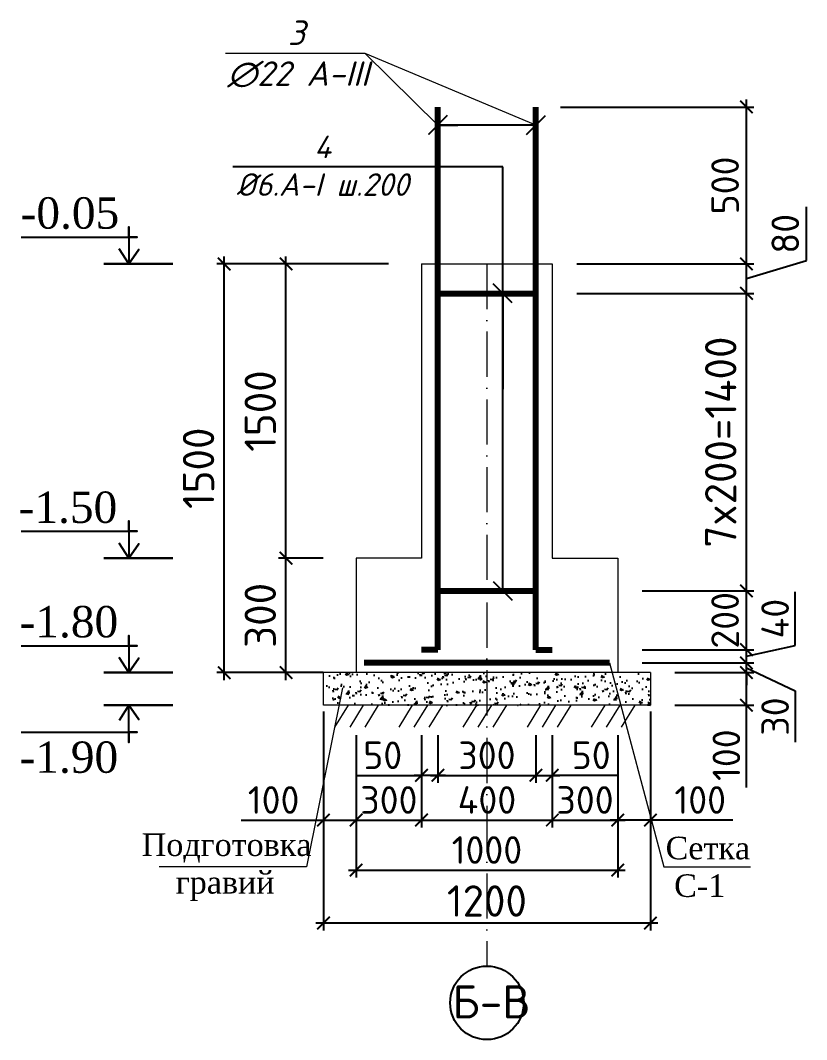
# Model space of a CAD drawing. Header units: millimetres. Extents: x 572274 to 2241483, y -888675 to -304135.
# Drawn here: x 1106080 to 1112351, y -630628 to -622499 of the extents above; entities that cross this region are included whole.
import ezdxf

# ---------------------------------------------------------------- set-up
doc = ezdxf.new("R2010")
doc.units = ezdxf.units.MM
doc.linetypes.add('ACAD_ISO10W100', pattern=[18, 12, -3, 0, -3])
doc.layers.add('Layer7', color=7, linetype='Continuous')
for name, color, linetype, lineweight in [('Линия', 7, 'Continuous', 0), ('Маналит', 252, 'Continuous', 15), ('план', 7, 'Continuous', 40), ('Размер', 150, 'Continuous', 5), ('Размерные линии', 5, 'Continuous', 9)]:
    doc.layers.add(name, color=color, linetype=linetype, lineweight=lineweight)
doc.styles.get("Standard").update_dxf_attribs({"font": 'isocpeur.ttf'})
doc.styles.add('WMF-Times New Roman0', font='times.ttf')
doc.styles.add('стиль1', font='isocpeui.ttf', dxfattribs={"height": 300})
doc.dimstyles.new('1', dxfattribs={"dimtxt": 250, "dimasz": 150, "dimexe": 100, "dimexo": 600, "dimgap": 100, "dimtad": 1, "dimdec": 0, "dimzin": 0, "dimdsep": 46, "dimtxsty": 'Standard', "dimblk": 'OBLIQUE', "dimcen": 100, "dimdle": 100, "dimadec": 0, "dimazin": 0, "dimtfac": 1, "dimtdec": 0, "dimtofl": 0, "dimtmove": 0, "dimatfit": 3, "dimldrblk": 'OBLIQUE', "dimfxl": 0.18, "dimtolj": 1, "dimtzin": 0, "dimarcsym": 1})
doc.dimstyles.new('Copy(2) of ISO-25', dxfattribs={"dimtxt": 300, "dimasz": 180, "dimexe": 60, "dimexo": 0, "dimgap": 80, "dimtad": 1, "dimtxsty": 'Standard', "dimblk": 'ARCHTICK', "dimcen": 150, "dimdle": 60, "dimazin": 0, "dimtfac": 1, "dimtmove": 0, "dimatfit": 3, "dimfxl": 60, "dimarcsym": 0})

# ---------------------------------------------------------------- blocks, each defined once
blk = doc.blocks.new('_ArchTick')
at = {"color": 0, "linetype": 'ByBlock', "const_width": 0.15}
blk.add_lwpolyline([(-0.5, -0.5), (0.5, 0.5)], dxfattribs=at)
blk = doc.blocks.new('*D328')
at = {"layer": 'Defpoints', "color": 0, "lineweight": 25, "transparency": 16777216}
for p in [(1111300.3, -627701.1), (1111870.5, -627701.1), (1111300.3, -627961.8)]:
    blk.add_point(p, dxfattribs=at)
at = {"layer": 'Размер', "color": 0, "lineweight": -2, "transparency": 16777216}
for p, q in [((1111870.5, -628021.8), (1111870.5, -627641.1)), ((1111300.3, -627701.1), (1111930.5, -627701.1)), ((1111300.3, -627961.8), (1111930.5, -627961.8)), ((1111870.5, -628618.3), (1111870.5, -627961.8))]:
    blk.add_line(p, q, dxfattribs=at)
at = {"layer": 'Размер', "color": 0, "lineweight": -2, "transparency": 16777216, "xscale": 100, "yscale": 100, "zscale": 100}
for p, rotation in [((1111870.5, -627701.1), 90), ((1111870.5, -627961.8), 270)]:
    blk.add_blockref('_ArchTick', p, dxfattribs=dict(at, rotation=rotation))
at = {"layer": 'Размер', "color": 0, "transparency": 16777216, "insert": (1111710.5, -628359.3), "char_height": 220, "attachment_point": 5, "rotation": 90}
blk.add_mtext('100', dxfattribs=at)
blk = doc.blocks.new('*D329')
at = {"layer": 'Defpoints', "color": 0, "lineweight": 25, "transparency": 16777216}
for p in [(1111039.5, -627622.8), (1111870.5, -627622.8), (1111300.3, -627701.1)]:
    blk.add_point(p, dxfattribs=at)
at = {"layer": 'Размер', "color": 0, "lineweight": -2, "transparency": 16777216}
for p, q in [((1111870.5, -627622.8), (1111870.5, -627522.8)), ((1111039.5, -627622.8), (1111930.5, -627622.8)), ((1111870.5, -627701.1), (1111870.5, -627622.8)), ((1111870.5, -627701.1), (1111870.5, -627622.8)), ((1111300.3, -627701.1), (1111930.5, -627701.1)), ((1111870.5, -627662), (1112259.4, -627847.3)), ((1111870.5, -627701.1), (1111870.5, -627801.1)), ((1112259.4, -627847.3), (1112259.4, -628255.3))]:
    blk.add_line(p, q, dxfattribs=at)
at = {"layer": 'Размер', "color": 0, "lineweight": -2, "transparency": 16777216, "xscale": 100, "yscale": 100, "zscale": 100}
for p, rotation in [((1111870.5, -627622.8), 270), ((1111870.5, -627701.1), 90)]:
    blk.add_blockref('_ArchTick', p, dxfattribs=dict(at, rotation=rotation))
at = {"layer": 'Размер', "color": 0, "transparency": 16777216, "insert": (1112099.4, -628051.3), "char_height": 220, "attachment_point": 5, "rotation": 90}
blk.add_mtext('30', dxfattribs=at)
blk = doc.blocks.new('*D330')
at = {"layer": 'Defpoints', "color": 0, "lineweight": 25, "transparency": 16777216}
for p in [(1111039.5, -627518.5), (1111870.5, -627518.5), (1111039.5, -627622.8)]:
    blk.add_point(p, dxfattribs=at)
at = {"layer": 'Размер', "color": 0, "lineweight": -2, "transparency": 16777216}
for p, q in [((1112259.4, -627485.4), (1112259.4, -627055.4)), ((1111870.5, -627682.8), (1111870.5, -627458.5)), ((1111870.5, -627570.7), (1112259.4, -627485.4)), ((1111039.5, -627518.5), (1111930.5, -627518.5)), ((1111039.5, -627622.8), (1111930.5, -627622.8))]:
    blk.add_line(p, q, dxfattribs=at)
at = {"layer": 'Размер', "color": 0, "lineweight": -2, "transparency": 16777216, "xscale": 100, "yscale": 100, "zscale": 100}
for p, rotation in [((1111870.5, -627518.5), 90), ((1111870.5, -627622.8), 270)]:
    blk.add_blockref('_ArchTick', p, dxfattribs=dict(at, rotation=rotation))
at = {"layer": 'Размер', "color": 0, "transparency": 16777216, "insert": (1112099.4, -627270.4), "char_height": 220, "attachment_point": 5, "rotation": 90}
blk.add_mtext('40', dxfattribs=at)
blk = doc.blocks.new('*D331')
at = {"layer": 'Defpoints', "color": 0, "lineweight": 25, "transparency": 16777216}
for p in [(1111039.5, -627049.2), (1111870.5, -627049.2), (1111039.5, -627518.5)]:
    blk.add_point(p, dxfattribs=at)
at = {"layer": 'Размер', "color": 0, "lineweight": -2, "transparency": 16777216}
for p, q in [((1111870.5, -627578.5), (1111870.5, -626989.2)), ((1111039.5, -627049.2), (1111930.5, -627049.2)), ((1111039.5, -627518.5), (1111930.5, -627518.5))]:
    blk.add_line(p, q, dxfattribs=at)
at = {"layer": 'Размер', "color": 0, "lineweight": -2, "transparency": 16777216, "xscale": 100, "yscale": 100, "zscale": 100}
for p, rotation in [((1111870.5, -627049.2), 90), ((1111870.5, -627518.5), 270)]:
    blk.add_blockref('_ArchTick', p, dxfattribs=dict(at, rotation=rotation))
at = {"layer": 'Размер', "color": 0, "transparency": 16777216, "insert": (1111700.5, -627283.9), "char_height": 220, "attachment_point": 5, "rotation": 90}
blk.add_mtext('200', dxfattribs=at)
blk = doc.blocks.new('*D332')
at = {"layer": 'Defpoints', "color": 0, "lineweight": 25, "transparency": 16777216}
for p in [(1110518, -624676.2), (1111870.5, -624676.2), (1111039.5, -627049.2)]:
    blk.add_point(p, dxfattribs=at)
at = {"layer": 'Размер', "color": 0, "lineweight": -2, "transparency": 16777216}
for p, q in [((1111870.5, -627109.2), (1111870.5, -624616.2)), ((1110518, -624676.2), (1111930.5, -624676.2)), ((1111039.5, -627049.2), (1111930.5, -627049.2))]:
    blk.add_line(p, q, dxfattribs=at)
at = {"layer": 'Размер', "color": 0, "lineweight": -2, "transparency": 16777216, "xscale": 100, "yscale": 100, "zscale": 100}
for p, rotation in [((1111870.5, -624676.2), 90), ((1111870.5, -627049.2), 270)]:
    blk.add_blockref('_ArchTick', p, dxfattribs=dict(at, rotation=rotation))
at = {"layer": 'Размер', "color": 0, "transparency": 16777216, "insert": (1111665.5, -625862.7), "char_height": 250, "attachment_point": 5, "rotation": 90}
blk.add_mtext('7x200=1400', dxfattribs=at)
blk = doc.blocks.new('*D333')
at = {"layer": 'Defpoints', "color": 0, "lineweight": 25, "transparency": 16777216}
for p in [(1110518, -624441.5), (1111870.5, -624441.5), (1110518, -624676.2)]:
    blk.add_point(p, dxfattribs=at)
at = {"layer": 'Размер', "color": 0, "lineweight": -2, "transparency": 16777216}
for p, q in [((1112350.5, -624414.9), (1112350.5, -623986.9)), ((1111870.5, -624736.2), (1111870.5, -624381.5)), ((1110518, -624441.5), (1111930.5, -624441.5)), ((1111870.5, -624558.9), (1112350.5, -624414.9)), ((1110518, -624676.2), (1111930.5, -624676.2))]:
    blk.add_line(p, q, dxfattribs=at)
at = {"layer": 'Размер', "color": 0, "lineweight": -2, "transparency": 16777216, "xscale": 100, "yscale": 100, "zscale": 100}
for p, rotation in [((1111870.5, -624441.5), 90), ((1111870.5, -624676.2), 270)]:
    blk.add_blockref('_ArchTick', p, dxfattribs=dict(at, rotation=rotation))
at = {"layer": 'Размер', "color": 0, "transparency": 16777216, "insert": (1112180.5, -624200.9), "char_height": 220, "attachment_point": 5, "rotation": 90}
blk.add_mtext('80', dxfattribs=at)
blk = doc.blocks.new('*D334')
at = {"layer": 'Defpoints', "color": 0, "lineweight": 25, "transparency": 16777216}
for p in [(1110387.6, -623189.9), (1111870.5, -623189.9), (1110518, -624441.5)]:
    blk.add_point(p, dxfattribs=at)
at = {"layer": 'Размер', "color": 0, "lineweight": -2, "transparency": 16777216}
for p, q in [((1111870.5, -624501.5), (1111870.5, -623129.9)), ((1110387.6, -623189.9), (1111930.5, -623189.9)), ((1110518, -624441.5), (1111930.5, -624441.5))]:
    blk.add_line(p, q, dxfattribs=at)
at = {"layer": 'Размер', "color": 0, "lineweight": -2, "transparency": 16777216, "xscale": 100, "yscale": 100, "zscale": 100}
for p, rotation in [((1111870.5, -623189.9), 90), ((1111870.5, -624441.5), 270)]:
    blk.add_blockref('_ArchTick', p, dxfattribs=dict(at, rotation=rotation))
at = {"layer": 'Размер', "color": 0, "transparency": 16777216, "insert": (1111700.5, -623815.7), "char_height": 220, "attachment_point": 5, "rotation": 90}
blk.add_mtext('500', dxfattribs=at)
blk = doc.blocks.new('*D335')
at = {"layer": 'Defpoints', "color": 0, "lineweight": 25, "transparency": 16777216}
for p in [(1108198.4, -626788.4), (1108494.6, -626788.4), (1108494.6, -627701.1)]:
    blk.add_point(p, dxfattribs=at)
at = {"layer": 'Размер', "color": 0, "lineweight": -2, "transparency": 16777216}
for p, q in [((1108198.4, -627761.1), (1108198.4, -626728.4)), ((1108494.6, -626788.4), (1108138.4, -626788.4)), ((1108494.6, -627701.1), (1108138.4, -627701.1))]:
    blk.add_line(p, q, dxfattribs=at)
at = {"layer": 'Размер', "color": 0, "lineweight": -2, "transparency": 16777216, "xscale": 100, "yscale": 100, "zscale": 100}
for p, rotation in [((1108198.4, -626788.4), 90), ((1108198.4, -627701.1), 270)]:
    blk.add_blockref('_ArchTick', p, dxfattribs=dict(at, rotation=rotation))
at = {"layer": 'Размер', "color": 0, "transparency": 16777216, "insert": (1107993.4, -627244.7), "char_height": 250, "attachment_point": 5, "rotation": 90}
blk.add_mtext('300', dxfattribs=at)
blk = doc.blocks.new('*D336')
at = {"layer": 'Defpoints', "color": 0, "lineweight": 25, "transparency": 16777216}
for p in [(1108198.4, -624441.5), (1109016.1, -624441.5), (1108494.6, -626788.4)]:
    blk.add_point(p, dxfattribs=at)
at = {"layer": 'Размер', "color": 0, "lineweight": -2, "transparency": 16777216}
for p, q in [((1108198.4, -626848.4), (1108198.4, -624381.5)), ((1109016.1, -624441.5), (1108138.4, -624441.5)), ((1108494.6, -626788.4), (1108138.4, -626788.4))]:
    blk.add_line(p, q, dxfattribs=at)
at = {"layer": 'Размер', "color": 0, "lineweight": -2, "transparency": 16777216, "xscale": 100, "yscale": 100, "zscale": 100}
for p, rotation in [((1108198.4, -624441.5), 90), ((1108198.4, -626788.4), 270)]:
    blk.add_blockref('_ArchTick', p, dxfattribs=dict(at, rotation=rotation))
at = {"layer": 'Размер', "color": 0, "transparency": 16777216, "insert": (1107993.4, -625615), "char_height": 250, "attachment_point": 5, "rotation": 90}
blk.add_mtext('1500', dxfattribs=at)
blk = doc.blocks.new('_Oblique')
at = {"color": 0, "linetype": 'ByBlock', "lineweight": -2}
blk.add_line((-0.5, -0.5), (0.5, 0.5), dxfattribs=at)
blk = doc.blocks.new('*D337')
at = {"layer": 'Defpoints', "color": 0, "lineweight": 25, "transparency": 16777216}
for p in [(1108757.9, -628200.7), (1110844, -628200.7), (1110844, -629275.5)]:
    blk.add_point(p, dxfattribs=at)
at = {"layer": 'Размер', "color": 0, "lineweight": -2, "transparency": 16777216}
for p, q in [((1108757.9, -628200.7), (1108757.9, -629335.5)), ((1110844, -628200.7), (1110844, -629335.5)), ((1108697.9, -629275.5), (1110904, -629275.5))]:
    blk.add_line(p, q, dxfattribs=at)
at = {"layer": 'Размер', "color": 0, "lineweight": -2, "transparency": 16777216, "xscale": 100, "yscale": 100, "zscale": 100, "rotation": 180}
blk.add_blockref('_ArchTick', (1108757.9, -629275.5), dxfattribs=at)
at = {"layer": 'Размер', "color": 0, "lineweight": -2, "transparency": 16777216, "xscale": 100, "yscale": 100, "zscale": 100}
blk.add_blockref('_ArchTick', (1110844, -629275.5), dxfattribs=at)
at = {"layer": 'Размер', "color": 0, "transparency": 16777216, "insert": (1109800.9, -629115.5), "char_height": 220, "attachment_point": 5}
blk.add_mtext('1000', dxfattribs=at)
blk = doc.blocks.new('*D338')
at = {"layer": 'Defpoints', "color": 0, "lineweight": 25, "transparency": 16777216}
for p in [(1108757.9, -628201.1), (1109279.4, -628200.7), (1109279.4, -628876.6)]:
    blk.add_point(p, dxfattribs=at)
at = {"layer": 'Размер', "color": 0, "lineweight": -2, "transparency": 16777216}
for p, q in [((1108757.9, -628201.1), (1108757.9, -628936.6)), ((1109279.4, -628200.7), (1109279.4, -628936.6)), ((1108697.9, -628876.6), (1109339.4, -628876.6))]:
    blk.add_line(p, q, dxfattribs=at)
at = {"layer": 'Размер', "color": 0, "lineweight": -2, "transparency": 16777216, "xscale": 100, "yscale": 100, "zscale": 100, "rotation": 180}
blk.add_blockref('_ArchTick', (1108757.9, -628876.6), dxfattribs=at)
at = {"layer": 'Размер', "color": 0, "lineweight": -2, "transparency": 16777216, "xscale": 100, "yscale": 100, "zscale": 100}
blk.add_blockref('_ArchTick', (1109279.4, -628876.6), dxfattribs=at)
at = {"layer": 'Размер', "color": 0, "transparency": 16777216, "insert": (1109018.6, -628716.6), "char_height": 220, "attachment_point": 5}
blk.add_mtext('300', dxfattribs=at)
blk = doc.blocks.new('*D339')
at = {"layer": 'Defpoints', "color": 0, "lineweight": 25, "transparency": 16777216}
for p in [(1109279.4, -628200.7), (1110322.4, -628200.7), (1110322.4, -628876.6)]:
    blk.add_point(p, dxfattribs=at)
at = {"layer": 'Размер', "color": 0, "lineweight": -2, "transparency": 16777216}
for p, q in [((1109279.4, -628200.7), (1109279.4, -628936.6)), ((1110322.4, -628200.7), (1110322.4, -628936.6)), ((1109219.4, -628876.6), (1110382.4, -628876.6))]:
    blk.add_line(p, q, dxfattribs=at)
at = {"layer": 'Размер', "color": 0, "lineweight": -2, "transparency": 16777216, "xscale": 100, "yscale": 100, "zscale": 100, "rotation": 180}
blk.add_blockref('_ArchTick', (1109279.4, -628876.6), dxfattribs=at)
at = {"layer": 'Размер', "color": 0, "lineweight": -2, "transparency": 16777216, "xscale": 100, "yscale": 100, "zscale": 100}
blk.add_blockref('_ArchTick', (1110322.4, -628876.6), dxfattribs=at)
at = {"layer": 'Размер', "color": 0, "transparency": 16777216, "insert": (1109800.9, -628716.6), "char_height": 220, "attachment_point": 5}
blk.add_mtext('400', dxfattribs=at)
blk = doc.blocks.new('*D340')
at = {"layer": 'Defpoints', "color": 0, "lineweight": 25, "transparency": 16777216}
for p in [(1110322.4, -628200.7), (1110844, -628201.1), (1110844, -628876.6)]:
    blk.add_point(p, dxfattribs=at)
at = {"layer": 'Размер', "color": 0, "lineweight": -2, "transparency": 16777216}
for p, q in [((1110322.4, -628200.7), (1110322.4, -628936.6)), ((1110844, -628201.1), (1110844, -628936.6)), ((1110262.4, -628876.6), (1110904, -628876.6))]:
    blk.add_line(p, q, dxfattribs=at)
at = {"layer": 'Размер', "color": 0, "lineweight": -2, "transparency": 16777216, "xscale": 100, "yscale": 100, "zscale": 100, "rotation": 180}
blk.add_blockref('_ArchTick', (1110322.4, -628876.6), dxfattribs=at)
at = {"layer": 'Размер', "color": 0, "lineweight": -2, "transparency": 16777216, "xscale": 100, "yscale": 100, "zscale": 100}
blk.add_blockref('_ArchTick', (1110844, -628876.6), dxfattribs=at)
at = {"layer": 'Размер', "color": 0, "transparency": 16777216, "insert": (1110583.2, -628716.6), "char_height": 220, "attachment_point": 5}
blk.add_mtext('300', dxfattribs=at)
blk = doc.blocks.new('*D341')
at = {"layer": 'Defpoints', "color": 0, "lineweight": 25, "transparency": 16777216}
for p in [(1109409.8, -628200.7), (1110192.1, -628200.7), (1110192.1, -628520.3)]:
    blk.add_point(p, dxfattribs=at)
at = {"layer": 'Размер', "color": 0, "lineweight": -2, "transparency": 16777216}
for p, q in [((1109409.8, -628200.7), (1109409.8, -628580.3)), ((1110192.1, -628200.7), (1110192.1, -628580.3)), ((1109349.8, -628520.3), (1110252.1, -628520.3))]:
    blk.add_line(p, q, dxfattribs=at)
at = {"layer": 'Размер', "color": 0, "lineweight": -2, "transparency": 16777216, "xscale": 100, "yscale": 100, "zscale": 100, "rotation": 180}
blk.add_blockref('_ArchTick', (1109409.8, -628520.3), dxfattribs=at)
at = {"layer": 'Размер', "color": 0, "lineweight": -2, "transparency": 16777216, "xscale": 100, "yscale": 100, "zscale": 100}
blk.add_blockref('_ArchTick', (1110192.1, -628520.3), dxfattribs=at)
at = {"layer": 'Размер', "color": 0, "transparency": 16777216, "insert": (1109800.9, -628360.3), "char_height": 220, "attachment_point": 5}
blk.add_mtext('300', dxfattribs=at)
blk = doc.blocks.new('*D342')
at = {"layer": 'Defpoints', "color": 0, "lineweight": 25, "transparency": 16777216}
for p in [(1110192.1, -628200.7), (1110322.4, -628201.1), (1110322.4, -628520.3)]:
    blk.add_point(p, dxfattribs=at)
at = {"layer": 'Размер', "color": 0, "lineweight": -2, "transparency": 16777216}
for p, q in [((1110192.1, -628200.7), (1110192.1, -628580.3)), ((1110322.4, -628201.1), (1110322.4, -628580.3)), ((1110132.1, -628520.3), (1110382.4, -628520.3)), ((1110836.2, -628520.3), (1110322.4, -628520.3))]:
    blk.add_line(p, q, dxfattribs=at)
at = {"layer": 'Размер', "color": 0, "lineweight": -2, "transparency": 16777216, "xscale": 100, "yscale": 100, "zscale": 100, "rotation": 180}
blk.add_blockref('_ArchTick', (1110192.1, -628520.3), dxfattribs=at)
at = {"layer": 'Размер', "color": 0, "lineweight": -2, "transparency": 16777216, "xscale": 100, "yscale": 100, "zscale": 100}
blk.add_blockref('_ArchTick', (1110322.4, -628520.3), dxfattribs=at)
at = {"layer": 'Размер', "color": 0, "transparency": 16777216, "insert": (1110632.2, -628360.3), "char_height": 220, "attachment_point": 5}
blk.add_mtext('50', dxfattribs=at)
blk = doc.blocks.new('*D343')
at = {"layer": 'Defpoints', "color": 0, "lineweight": 25, "transparency": 16777216}
for p in [(1108497.1, -627961.8), (1111104.7, -627961.8), (1111104.7, -629697.6)]:
    blk.add_point(p, dxfattribs=at)
at = {"layer": 'Размер', "color": 0, "lineweight": -2, "transparency": 16777216}
for p, q in [((1108497.1, -628011.8), (1108497.1, -629757.6)), ((1111104.7, -628011.8), (1111104.7, -629757.6)), ((1108437.1, -629697.6), (1111164.7, -629697.6))]:
    blk.add_line(p, q, dxfattribs=at)
at = {"layer": 'Размер', "color": 0, "lineweight": -2, "transparency": 16777216, "xscale": 100, "yscale": 100, "zscale": 100, "rotation": 180}
blk.add_blockref('_ArchTick', (1108497.1, -629697.6), dxfattribs=at)
at = {"layer": 'Размер', "color": 0, "lineweight": -2, "transparency": 16777216, "xscale": 100, "yscale": 100, "zscale": 100}
blk.add_blockref('_ArchTick', (1111104.7, -629697.6), dxfattribs=at)
at = {"layer": 'Размер', "color": 0, "transparency": 16777216, "insert": (1109800.9, -629522.6), "char_height": 250, "attachment_point": 5}
blk.add_mtext('1200', dxfattribs=at)
blk = doc.blocks.new('*D344')
at = {"layer": 'Defpoints', "color": 0, "lineweight": 25, "transparency": 16777216}
for p in [(1107705.9, -624441.5), (1108149.5, -624441.5), (1108149.5, -627701.1)]:
    blk.add_point(p, dxfattribs=at)
at = {"layer": 'Размер', "color": 0, "lineweight": -2, "transparency": 16777216}
for p, q in [((1107705.9, -627761.1), (1107705.9, -624381.5)), ((1108149.5, -624441.5), (1107645.9, -624441.5)), ((1108149.5, -627701.1), (1107645.9, -627701.1))]:
    blk.add_line(p, q, dxfattribs=at)
at = {"layer": 'Размер', "color": 0, "lineweight": -2, "transparency": 16777216, "xscale": 100, "yscale": 100, "zscale": 100}
for p, rotation in [((1107705.9, -624441.5), 90), ((1107705.9, -627701.1), 270)]:
    blk.add_blockref('_ArchTick', p, dxfattribs=dict(at, rotation=rotation))
at = {"layer": 'Размер', "color": 0, "transparency": 16777216, "insert": (1107500.9, -626071.3), "char_height": 250, "attachment_point": 5, "rotation": 90}
blk.add_mtext('1500', dxfattribs=at)
blk = doc.blocks.new('*D345')
at = {"layer": 'Defpoints', "color": 0, "lineweight": 25, "transparency": 16777216}
for p in [(1108497.1, -628306.4), (1108757.9, -628306.4), (1108757.9, -628876.6)]:
    blk.add_point(p, dxfattribs=at)
at = {"layer": 'Размер', "color": 0, "lineweight": -2, "transparency": 16777216}
for p, q in [((1108497.1, -628306.4), (1108497.1, -628936.6)), ((1108757.9, -628306.4), (1108757.9, -628936.6)), ((1107840.6, -628876.6), (1108497.1, -628876.6)), ((1108437.1, -628876.6), (1108817.9, -628876.6))]:
    blk.add_line(p, q, dxfattribs=at)
at = {"layer": 'Размер', "color": 0, "lineweight": -2, "transparency": 16777216, "xscale": 100, "yscale": 100, "zscale": 100, "rotation": 180}
blk.add_blockref('_ArchTick', (1108497.1, -628876.6), dxfattribs=at)
at = {"layer": 'Размер', "color": 0, "lineweight": -2, "transparency": 16777216, "xscale": 100, "yscale": 100, "zscale": 100}
blk.add_blockref('_ArchTick', (1108757.9, -628876.6), dxfattribs=at)
at = {"layer": 'Размер', "color": 0, "transparency": 16777216, "insert": (1108099.6, -628716.6), "char_height": 220, "attachment_point": 5}
blk.add_mtext('100', dxfattribs=at)
blk = doc.blocks.new('*D346')
at = {"layer": 'Defpoints', "color": 0, "lineweight": 25, "transparency": 16777216}
for p in [(1110844, -628306.4), (1111104.7, -628306.4), (1110844, -628876.6)]:
    blk.add_point(p, dxfattribs=at)
at = {"layer": 'Размер', "color": 0, "lineweight": -2, "transparency": 16777216}
for p, q in [((1110844, -628306.4), (1110844, -628936.6)), ((1111104.7, -628306.4), (1111104.7, -628936.6)), ((1111164.7, -628876.6), (1110784, -628876.6)), ((1111761.2, -628876.6), (1111104.7, -628876.6))]:
    blk.add_line(p, q, dxfattribs=at)
at = {"layer": 'Размер', "color": 0, "lineweight": -2, "transparency": 16777216, "xscale": 100, "yscale": 100, "zscale": 100, "rotation": 180}
blk.add_blockref('_ArchTick', (1110844, -628876.6), dxfattribs=at)
at = {"layer": 'Размер', "color": 0, "lineweight": -2, "transparency": 16777216, "xscale": 100, "yscale": 100, "zscale": 100}
blk.add_blockref('_ArchTick', (1111104.7, -628876.6), dxfattribs=at)
at = {"layer": 'Размер', "color": 0, "transparency": 16777216, "insert": (1111502.2, -628716.6), "char_height": 220, "attachment_point": 5}
blk.add_mtext('100', dxfattribs=at)
blk = doc.blocks.new('*D319')
at = {"layer": 'Defpoints', "color": 0, "lineweight": 25, "transparency": 16777216}
for p in [(1109279.4, -628201.1), (1109409.8, -628200.7), (1109279.4, -628520.3)]:
    blk.add_point(p, dxfattribs=at)
at = {"layer": 'Размер', "color": 0, "lineweight": -2, "transparency": 16777216}
for p, q in [((1109279.4, -628201.1), (1109279.4, -628580.3)), ((1109409.8, -628200.7), (1109409.8, -628580.3)), ((1108765.7, -628520.3), (1109279.4, -628520.3)), ((1109469.8, -628520.3), (1109219.4, -628520.3))]:
    blk.add_line(p, q, dxfattribs=at)
at = {"layer": 'Размер', "color": 0, "lineweight": -2, "transparency": 16777216, "xscale": 100, "yscale": 100, "zscale": 100, "rotation": 180}
blk.add_blockref('_ArchTick', (1109279.4, -628520.3), dxfattribs=at)
at = {"layer": 'Размер', "color": 0, "lineweight": -2, "transparency": 16777216, "xscale": 100, "yscale": 100, "zscale": 100}
blk.add_blockref('_ArchTick', (1109409.8, -628520.3), dxfattribs=at)
at = {"layer": 'Размер', "color": 0, "transparency": 16777216, "insert": (1108969.7, -628360.3), "char_height": 220, "attachment_point": 5}
blk.add_mtext('50', dxfattribs=at)

msp = doc.modelspace()

# ---------------------------------------------------------------- hatches: boundary and pattern name
at = {"lineweight": 25}
h = msp.add_hatch(dxfattribs=at)
h.set_pattern_fill('AR-CONC', color=256, style=0)
h.set_pattern_definition([(50, (-1796626.76, 2231085.23), (182.184669, -15.9390855), [19.05, -209.55]), (355, (-1796626.76, 2231085.23), (-35.242826, 191.056643), [15.24, -167.64]), (100.451, (-1796611.57, 2231083.9), (146.942502, 175.116688), [16.19, -178.09]), (46.1842, (-1796626.76, 2231136.03), (271.079041, -42.042328), [28.575, -314.325]), (96.6356, (-1796604.17, 2231132.53), (237.404234, 247.425556), [24.285, -267.135]), (351.184, (-1796626.76, 2231136.03), (237.404606, 247.425118), [22.86, -251.46]), (21, (-1796601.36, 2231123.33), (151.61488, -102.2655185), [19.05, -209.55]), (326, (-1796601.36, 2231123.33), (61.802028, 184.187966), [15.24, -167.64]), (71.4514, (-1796588.72, 2231114.8), (213.416491, 81.922858), [16.19, -178.09]), (37.5, (-1796626.756, 2231085.23), (3.0886033, 84.5550389), [0, -165.608, 0, -170.18, 0, -168.275]), (7.5, (-1796626.76, 2231085.23), (66.8196625, 100.1805748), [0, -97.028, 0, -161.798, 0, -64.135]), (327.5, (-1796683.4, 2231085.23), (135.5905952, -5.728744), [0, -63.5, 0, -198.12, 0, -262.89]), (317.5, (-1796708.8, 2231085.23), (148.1291814, 25.426491), [0, -82.55, 0, -131.572, 0, -186.69])])
h.paths.add_polyline_path([(1108497.106, -627701.072), (1108497.106, -627961.835), (1111104.733, -627961.835), (1111104.733, -627701.072)])

# ---------------------------------------------------------------- linework, layer by layer
at = {"color": 7}
for points in [[(1106086.447, -624227.105), (1107010.747, -624227.105), (1106945.7, -624227.105), (1106945.7, -624144.823), (1106945.7, -624441.539), (1107023.647, -624327.332), (1106945.7, -624441.539), (1106867.754, -624320.559)], [(1106086.447, -626573.969), (1107010.747, -626573.969), (1106945.7, -626573.969), (1106945.7, -626491.686), (1106945.7, -626788.403), (1107023.647, -626674.196), (1106945.7, -626788.403), (1106867.754, -626667.422)], [(1106086.447, -627486.638), (1107010.747, -627486.638), (1106945.7, -627486.638), (1106945.7, -627404.356), (1106945.7, -627701.072), (1107023.647, -627586.865), (1106945.7, -627701.072), (1106867.754, -627580.091)], [(1106086.447, -628176.269), (1107010.747, -628176.269), (1106945.7, -628176.269), (1106945.7, -628258.551), (1106945.7, -627961.835), (1107023.647, -628076.042), (1106945.7, -627961.835), (1106867.754, -628082.816)]]:
    msp.add_lwpolyline(points, dxfattribs=at)
at = {"layer": 'Layer7'}
msp.add_circle((1109800.919, -630334.735), 293.358, dxfattribs=at)
at = {"layer": 'Линия', "linetype": 'ACAD_ISO10W100', "ltscale": 30}
msp.add_line((1109800.919, -624441.539), (1109800.919, -630041.377), dxfattribs=at)
at = {"layer": 'Маналит', "color": 0, "lineweight": 30, "ltscale": 5}
for p, q in [((1106744.28, -624441.539), (1107294.887, -624441.539)), ((1106744.28, -626788.403), (1107294.887, -626788.403)), ((1106744.28, -627701.072), (1107294.887, -627701.072)), ((1106744.28, -627961.835), (1107294.887, -627961.835))]:
    msp.add_line(p, q, dxfattribs=at)
at = {"layer": 'план', "lineweight": 80}
for p, q in [((1109409.776, -627518.538), (1109409.776, -623189.879)), ((1110192.063, -627518.538), (1110192.063, -623189.879)), ((1109409.776, -624676.226), (1110192.063, -624676.226)), ((1109409.776, -627049.166), (1110192.063, -627049.166)), ((1109409.776, -627518.538), (1109279.394, -627518.538)), ((1110192.063, -627518.538), (1110322.445, -627518.538)), ((1110778.779, -627622.843), (1108823.06, -627622.843))]:
    msp.add_line(p, q, dxfattribs=at)
at = {"layer": 'план', "lineweight": 0}
for p, q in [((1109279.394, -624441.539), (1110322.445, -624441.539)), ((1109279.394, -624441.539), (1109279.394, -626788.403)), ((1110322.445, -624441.539), (1110322.445, -626788.403)), ((1109279.394, -626788.403), (1108757.869, -626788.403)), ((1108757.869, -626788.403), (1108757.869, -627701.072)), ((1110322.445, -626788.403), (1110843.97, -626788.403)), ((1110843.97, -626788.403), (1110843.97, -627701.072)), ((1111104.733, -627701.072), (1108497.106, -627701.072)), ((1108497.106, -627961.835), (1108497.106, -627701.072)), ((1111104.733, -627701.072), (1111104.733, -627961.835)), ((1111104.733, -627961.835), (1108497.106, -627961.835))]:
    msp.add_line(p, q, dxfattribs=at)
at = {"layer": 'Размер', "color": 0}
for p, q in [((1108694.413, -627961.835), (1108586.195, -628135.148)), ((1108814.413, -627961.835), (1108706.195, -628135.148)), ((1108934.413, -627961.835), (1108826.195, -628135.148)), ((1109205.914, -627961.835), (1109097.696, -628135.148)), ((1109325.914, -627961.835), (1109217.696, -628135.148)), ((1109445.914, -627961.835), (1109337.696, -628135.148)), ((1109717.415, -627961.835), (1109609.197, -628135.148)), ((1109837.415, -627961.835), (1109729.197, -628135.148)), ((1109957.415, -627961.835), (1109849.197, -628135.148)), ((1110228.916, -627961.835), (1110120.698, -628135.148)), ((1110348.916, -627961.835), (1110240.698, -628135.148)), ((1110468.916, -627961.835), (1110360.698, -628135.148)), ((1110740.417, -627961.835), (1110632.199, -628135.148)), ((1110860.417, -627961.835), (1110752.199, -628135.148)), ((1110980.417, -627961.835), (1110872.199, -628135.148))]:
    msp.add_line(p, q, dxfattribs=at)
at = {"layer": 'Размер'}
for points in [[(1110778.779, -627622.843), (1111211.451, -629249.996), (1111903.274, -629249.996)], [(1108647.724, -627823.302), (1108361.394, -629249.996), (1107186.768, -629249.996)]]:
    msp.add_lwpolyline(points, dxfattribs=at)
at = {"layer": 'Размерные линии', "lineweight": 0}
for p, q in [((1108828.783, -622763.108), (1107715.685, -622763.108)), ((1109484.802, -623257.928), (1109334.749, -623408.776))]:
    msp.add_line(p, q, dxfattribs=at)
msp.add_lwpolyline([(1110192.063, -623333.352), (1108828.783, -622763.108), (1109409.776, -623333.352)], dxfattribs=at)

# ---------------------------------------------------------------- texts
msp.add_text('Б-В', height=265.0884).set_placement((1109526.48, -630459.465))
at = {"layer": 'Линия', "style": 'стиль1'}
for s, insert, char_height, width, attachment_point in [('\\pi550.3;3\\P\\pi69.28;∅22 А-III ', (1107661.837, -622499.588), 195.57196, 1375.89105, 1), ('4\\P%%C6.А-I ш.200', (1108490.019, -623418.403), 180, 1671.44462, 2)]:
    msp.add_mtext(s, dxfattribs=dict(at, insert=insert, char_height=char_height, width=width, attachment_point=attachment_point))
at = {"layer": 'план', "color": 7, "linetype": 'Continuous', "lineweight": 0, "char_height": 250, "width": 851.64143, "attachment_point": 3, "style": 'WMF-Times New Roman0'}
for s, insert in [('-0.05', (1106868.359, -623910.071)), ('{\\fTimes New Roman|b0|i0|c238|p18;-1.}5{\\fTimes New Roman|b0|i0|c238|p18;0}', (1106852.595, -626256.934)), ('{\\fTimes New Roman|b0|i0|c238|p18;-1.}8{\\fTimes New Roman|b0|i0|c238|p18;0}', (1106860.017, -627169.603)), ('{\\fTimes New Roman|b0|i0|c238|p18;-1.}9{\\fTimes New Roman|b0|i0|c238|p18;0}', (1106860.017, -628250.006))]:
    msp.add_mtext(s, dxfattribs=dict(at, insert=insert))
at = {"layer": 'Размер', "char_height": 180, "width": 3878.27187, "attachment_point": 1, "style": 'WMF-Times New Roman0'}
for s, insert in [('Подготовка\\P    гравий', (1107047.516, -628983.438)), ('Сетка \\P С{\\fTimes New Roman|b0|i0|c238|p18;-1}', (1111225.956, -629009.879))]:
    msp.add_mtext(s, dxfattribs=dict(at, insert=insert))

# ---------------------------------------------------------------- dimensions: what is measured, and where the dimension line sits
at = {"layer": 'Размер'}
for base, p1, p2, text, override, picture, middle in [((1111870.511, -623189.879), (1110518.017, -624441.539), (1110387.635, -623189.879), '500', {"dimtxt": 220, "dimasz": 100, "dimgap": 60, "dimtmove": 1}, '*D334', (1111700.511, -623815.709)), ((1111870.511, -624441.539), (1110518.017, -624676.226), (1110518.017, -624441.539), '80', {"dimtxt": 220, "dimasz": 100, "dimgap": 60, "dimtmove": 1}, '*D333', (1112180.511, -624354.883)), ((1107705.949, -624441.539), (1108149.464, -627701.072), (1108149.464, -624441.539), '1500', {"dimtxt": 250, "dimasz": 100, "dimtmove": 1}, '*D344', (1107500.949, -626071.306)), ((1111870.511, -624676.226), (1111039.542, -627049.166), (1110518.017, -624676.226), '7x200=1400', {"dimtxt": 250, "dimasz": 100, "dimgap": 80, "dimtmove": 1}, '*D332', (1111665.511, -625862.696))]:
    dim = msp.add_linear_dim(base=base, p1=p1, p2=p2, angle=90, text=text, dimstyle='Copy(2) of ISO-25', override=override, dxfattribs=at)
    dim.commit()
    dim.dimension.update_dxf_attribs({"geometry": picture, "text_midpoint": middle})
for base, p1, p2, angle, text, override, picture, middle in [((1108198.357, -624441.539), (1108494.607, -626788.403), (1109016.133, -624441.539), 90, '1500', {"dimtxt": 250, "dimasz": 100, "dimtmove": 1}, '*D336', (1108198.357, -625614.971)), ((1108198.357, -626788.403), (1108494.607, -627701.072), (1108494.607, -626788.403), 90, '300', {"dimtxt": 250, "dimasz": 100, "dimtmove": 1}, '*D335', (1108198.357, -627244.738)), ((1111870.511, -627049.166), (1111039.542, -627518.538), (1111039.542, -627049.166), 90, '200', {"dimtxt": 220, "dimasz": 100, "dimgap": 60, "dimtmove": 1}, '*D331', (1111870.511, -627283.852)), ((1111870.511, -627518.538), (1111039.542, -627622.843), (1111039.542, -627518.538), 90, '40', {"dimtxt": 220, "dimasz": 100, "dimgap": 50, "dimtmove": 1}, '*D330', (1112259.449, -627435.36)), ((1111870.511, -627622.843), (1111300.305, -627701.072), (1111039.542, -627622.843), 90, '30', {"dimtxt": 220, "dimasz": 100, "dimgap": 50, "dimtmove": 1}, '*D329', (1112259.449, -627897.281)), ((1111870.511, -627701.072), (1111300.305, -627961.835), (1111300.305, -627701.072), 90, '100', {"dimtxt": 220, "dimasz": 100, "dimgap": 50, "dimtmove": 1}, '*D328', (1111870.511, -628359.303)), ((1109279.394, -628520.284), (1109409.776, -628200.725), (1109279.394, -628201.051), 180, '50', {"dimtxt": 220, "dimasz": 100, "dimgap": 50, "dimtmove": 1}, '*D319', (1108969.65, -628520.284)), ((1110843.97, -628876.601), (1111104.733, -628306.395), (1110843.97, -628306.395), 180, '100', {"dimtxt": 220, "dimasz": 100, "dimgap": 50, "dimtmove": 1}, '*D346', (1111502.201, -628876.601))]:
    dim = msp.add_linear_dim(base=base, p1=p1, p2=p2, angle=angle, text=text, dimstyle='Copy(2) of ISO-25', override=override, dxfattribs=at)
    dim.commit()
    dim.dimension.update_dxf_attribs({"geometry": picture, "text_midpoint": middle, "dimtype": 160})
for base, p1, p2, text, override, picture, middle in [((1111104.733, -629697.57), (1108497.106, -627961.835), (1111104.733, -627961.835), '1200', {"dimtxt": 250, "dimasz": 100, "dimexo": 50, "dimgap": 50, "dimtmove": 1}, '*D343', (1109800.919, -629522.57)), ((1110843.97, -629275.482), (1108757.869, -628200.725), (1110843.97, -628200.725), '1000', {"dimtxt": 220, "dimasz": 100, "dimgap": 50, "dimtmove": 1}, '*D337', (1109800.919, -629115.482)), ((1110322.445, -628876.601), (1109279.394, -628200.725), (1110322.445, -628200.725), '400', {"dimtxt": 220, "dimasz": 100, "dimgap": 50, "dimtmove": 1}, '*D339', (1109800.919, -628716.601)), ((1110192.063, -628520.284), (1109409.776, -628200.725), (1110192.063, -628200.725), '300', {"dimtxt": 220, "dimasz": 100, "dimgap": 50, "dimtmove": 1}, '*D341', (1109800.919, -628360.284))]:
    dim = msp.add_linear_dim(base=base, p1=p1, p2=p2, text=text, dimstyle='Copy(2) of ISO-25', override=override, dxfattribs=at)
    dim.commit()
    dim.dimension.update_dxf_attribs({"geometry": picture, "text_midpoint": middle})
for base, p1, p2, text, picture, middle in [((1109279.394, -628876.601), (1108757.869, -628201.051), (1109279.394, -628200.725), '300', '*D338', (1109018.632, -628876.601)), ((1110322.445, -628520.284), (1110192.063, -628200.725), (1110322.445, -628201.051), '50', '*D342', (1110632.189, -628520.284)), ((1110843.97, -628876.601), (1110322.445, -628200.725), (1110843.97, -628201.051), '300', '*D340', (1110583.207, -628876.601)), ((1108757.869, -628876.601), (1108497.106, -628306.395), (1108757.869, -628306.395), '100', '*D345', (1108099.638, -628876.601))]:
    dim = msp.add_linear_dim(base=base, p1=p1, p2=p2, text=text, dimstyle='Copy(2) of ISO-25', override={"dimtxt": 220, "dimasz": 100, "dimgap": 50, "dimtmove": 1}, dxfattribs=at)
    dim.commit()
    dim.dimension.update_dxf_attribs({"geometry": picture, "text_midpoint": middle, "dimtype": 160})

# ---------------------------------------------------------------- leaders
at = {"layer": 'Размерные линии', "lineweight": 0}
for points, override in [([(1109409.776, -623333.352), (1109568.086, -623333.352)], {"dimgap": 0.625, "dimtad": 0}), ([(1110192.063, -623333.352), (1109409.776, -623333.352)], {"dimgap": 0.625, "dimtad": 0}), ([(1109926.778, -627049.166), (1109926.778, -623666.043), (1107774.117, -623666.043)], {"dimtad": 0}), ([(1109926.778, -624676.226), (1109926.778, -625440.937)], {"dimtad": 0})]:
    msp.add_leader(points, dimstyle='1', override=override, dxfattribs=at)

doc.saveas('drawing.dxf')
